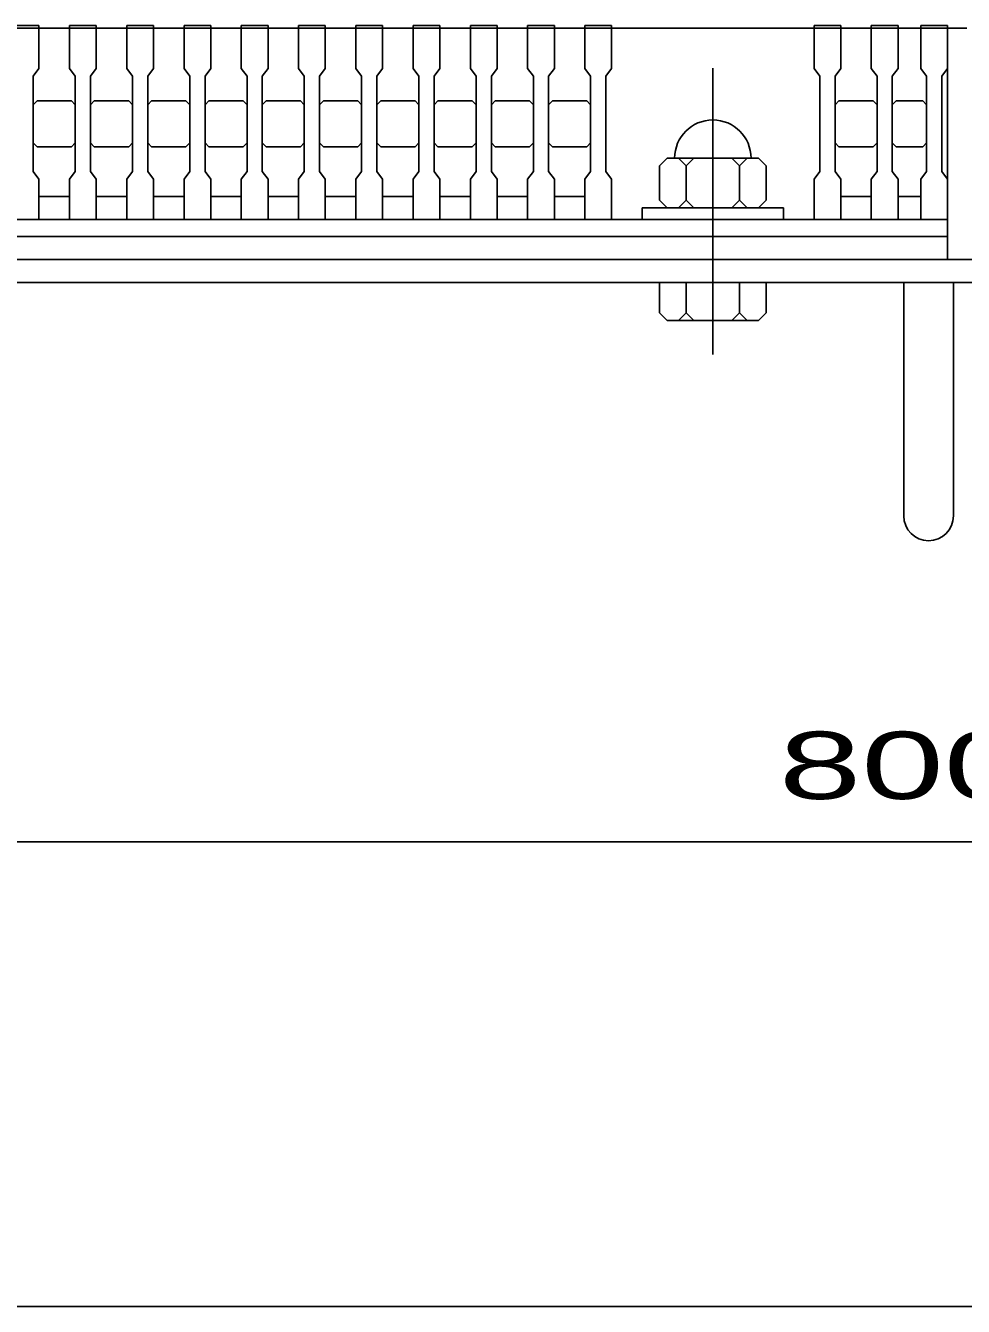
# Model space of a CAD drawing. Units: millimetres, scale not verified. Extents: x -1456 to 1385, y -1026 to 843.
# Drawn here: x -916.5 to -670.9, y -917.2 to -582 of the extents above; entities that cross this region are included whole.
import ezdxf
from ezdxf.enums import TextEntityAlignment as Align

# ---------------------------------------------------------------- set-up
doc = ezdxf.new("R2010")
doc.units = ezdxf.units.MM
doc.header["$LTSCALE"] = 8
doc.linetypes.add('CHAIN', pattern=[18.5, 12, -1.5, 3.5, -1.5])
for name, color, linetype, lineweight in [('0_2', 150, 'Continuous', 25), ('16', 3, 'Continuous', 25), ('19', 6, 'Continuous', 25), ('22', 4, 'Continuous', 25)]:
    doc.layers.add(name, color=color, linetype=linetype, lineweight=lineweight)
doc.styles.add('ベクトル', font='')
doc.styles.get('ベクトル').set_extended_font_data('ベクトル')

msp = doc.modelspace()

# ---------------------------------------------------------------- linework, layer by layer
at = {"layer": '0_2'}
msp.add_line((1384.8, -917.2), (-1383.2, -917.2), dxfattribs=at)
at = {"layer": '16'}
for p, q in [((-1130, -582.7), (-675, -582.7)), ((-920, -582), (-913, -582)), ((-913, -582.7), (-920, -582.7)), ((-913, -582), (-913, -582.7)), ((-913, -593.2), (-913, -582.7)), ((-905, -582.7), (-905, -582)), ((-905, -582), (-898, -582)), ((-905, -582.7), (-905, -593.2)), ((-898, -582.7), (-905, -582.7)), ((-898, -582), (-898, -582.7)), ((-898, -593.2), (-898, -582.7)), ((-890, -582.7), (-890, -582)), ((-890, -582), (-883, -582)), ((-890, -582.7), (-890, -593.2)), ((-883, -582.7), (-890, -582.7)), ((-883, -582), (-883, -582.7)), ((-883, -593.2), (-883, -582.7)), ((-875, -582.7), (-875, -582)), ((-875, -582), (-868, -582)), ((-875, -582.7), (-875, -593.2)), ((-868, -582.7), (-875, -582.7)), ((-868, -582), (-868, -582.7)), ((-868, -593.2), (-868, -582.7)), ((-860, -582.7), (-860, -582)), ((-860, -582), (-853, -582)), ((-860, -582.7), (-860, -593.2)), ((-853, -582.7), (-860, -582.7)), ((-853, -582), (-853, -582.7)), ((-853, -593.2), (-853, -582.7)), ((-845, -582.7), (-845, -582)), ((-845, -582), (-838, -582)), ((-845, -582.7), (-845, -593.2)), ((-838, -582.7), (-845, -582.7)), ((-838, -582), (-838, -582.7)), ((-838, -593.2), (-838, -582.7)), ((-830, -582.7), (-830, -582)), ((-830, -582), (-823, -582)), ((-830, -582.7), (-830, -593.2)), ((-823, -582.7), (-830, -582.7)), ((-823, -582), (-823, -582.7)), ((-823, -593.2), (-823, -582.7)), ((-815, -582.7), (-815, -582)), ((-815, -582), (-808, -582)), ((-815, -582.7), (-815, -593.2)), ((-808, -582.7), (-815, -582.7)), ((-808, -582), (-808, -582.7)), ((-808, -593.2), (-808, -582.7)), ((-800, -582.7), (-800, -582)), ((-800, -582), (-793, -582)), ((-800, -582.7), (-800, -593.2)), ((-793, -582.7), (-800, -582.7)), ((-793, -582), (-793, -582.7)), ((-793, -593.2), (-793, -582.7)), ((-785, -582.7), (-785, -582)), ((-785, -582), (-778, -582)), ((-785, -582.7), (-785, -593.2)), ((-778, -582.7), (-785, -582.7)), ((-778, -582), (-778, -582.7)), ((-778, -593.2), (-778, -582.7)), ((-770, -582.7), (-770, -582)), ((-770, -582), (-763, -582)), ((-770, -582.7), (-770, -593.2)), ((-763, -582.7), (-770, -582.7)), ((-763, -582), (-763, -582.7)), ((-763, -593.2), (-763, -582.7)), ((-763, -582.7), (-710, -582.7)), ((-710, -582.7), (-710, -582)), ((-710, -582), (-703, -582)), ((-710, -582.7), (-710, -593.2)), ((-703, -582.7), (-710, -582.7)), ((-703, -582), (-703, -582.7)), ((-703, -593.2), (-703, -582.7)), ((-695, -582.7), (-695, -582)), ((-695, -582), (-688, -582)), ((-695, -582.7), (-695, -593.2)), ((-688, -582.7), (-695, -582.7)), ((-688, -582), (-688, -582.7)), ((-688, -593.2), (-688, -582.7)), ((-682, -582.7), (-682, -582)), ((-682, -582), (-675, -582)), ((-682, -582.7), (-682, -593.2)), ((-675, -582.7), (-682, -582.7)), ((-675, -582), (-675, -582.7)), ((-675, -593.2), (-675, -582.7)), ((-675, -626.7), (-675, -582.7)), ((-914.5, -595.2), (-913, -593.2)), ((-905, -593.2), (-903.5, -595.2)), ((-899.5, -595.2), (-898, -593.2)), ((-890, -593.2), (-888.5, -595.2)), ((-884.5, -595.2), (-883, -593.2)), ((-875, -593.2), (-873.5, -595.2)), ((-869.5, -595.2), (-868, -593.2)), ((-860, -593.2), (-858.5, -595.2)), ((-854.5, -595.2), (-853, -593.2)), ((-845, -593.2), (-843.5, -595.2)), ((-839.5, -595.2), (-838, -593.2)), ((-830, -593.2), (-828.5, -595.2)), ((-824.5, -595.2), (-823, -593.2)), ((-815, -593.2), (-813.5, -595.2)), ((-809.5, -595.2), (-808, -593.2)), ((-800, -593.2), (-798.5, -595.2)), ((-794.5, -595.2), (-793, -593.2)), ((-785, -593.2), (-783.5, -595.2)), ((-779.5, -595.2), (-778, -593.2)), ((-770, -593.2), (-768.5, -595.2)), ((-764.5, -595.2), (-763, -593.2)), ((-710, -593.2), (-708.5, -595.2)), ((-704.5, -595.2), (-703, -593.2)), ((-695, -593.2), (-693.5, -595.2)), ((-689.5, -595.2), (-688, -593.2)), ((-682, -593.2), (-680.5, -595.2)), ((-676.5, -595.2), (-675, -593.2)), ((-914.5, -620.2), (-914.5, -595.2)), ((-903.5, -595.2), (-903.5, -620.2)), ((-899.5, -620.2), (-899.5, -595.2)), ((-888.5, -595.2), (-888.5, -620.2)), ((-884.5, -620.2), (-884.5, -595.2)), ((-873.5, -595.2), (-873.5, -620.2)), ((-869.5, -620.2), (-869.5, -595.2)), ((-858.5, -595.2), (-858.5, -620.2)), ((-854.5, -620.2), (-854.5, -595.2)), ((-843.5, -595.2), (-843.5, -620.2)), ((-839.5, -620.2), (-839.5, -595.2)), ((-828.5, -595.2), (-828.5, -620.2)), ((-824.5, -620.2), (-824.5, -595.2)), ((-813.5, -595.2), (-813.5, -620.2)), ((-809.5, -620.2), (-809.5, -595.2)), ((-798.5, -595.2), (-798.5, -620.2)), ((-794.5, -620.2), (-794.5, -595.2)), ((-783.5, -595.2), (-783.5, -620.2)), ((-779.5, -620.2), (-779.5, -595.2)), ((-768.5, -595.2), (-768.5, -620.2)), ((-764.5, -620.2), (-764.5, -595.2)), ((-708.5, -595.2), (-708.5, -620.2)), ((-704.5, -620.2), (-704.5, -595.2)), ((-693.5, -595.2), (-693.5, -620.2)), ((-689.5, -620.2), (-689.5, -595.2)), ((-680.5, -595.2), (-680.5, -620.2)), ((-676.5, -620.2), (-676.5, -595.2)), ((-914.5, -602.7), (-913.5, -601.7)), ((-913.5, -601.7), (-904.5, -601.7)), ((-904.5, -601.7), (-903.5, -602.7)), ((-899.5, -602.7), (-898.5, -601.7)), ((-898.5, -601.7), (-889.5, -601.7)), ((-889.5, -601.7), (-888.5, -602.7)), ((-884.5, -602.7), (-883.5, -601.7)), ((-883.5, -601.7), (-874.5, -601.7)), ((-874.5, -601.7), (-873.5, -602.7)), ((-869.5, -602.7), (-868.5, -601.7)), ((-868.5, -601.7), (-859.5, -601.7)), ((-859.5, -601.7), (-858.5, -602.7)), ((-854.5, -602.7), (-853.5, -601.7)), ((-853.5, -601.7), (-844.5, -601.7)), ((-844.5, -601.7), (-843.5, -602.7)), ((-839.5, -602.7), (-838.5, -601.7)), ((-838.5, -601.7), (-829.5, -601.7)), ((-829.5, -601.7), (-828.5, -602.7)), ((-824.5, -602.7), (-823.5, -601.7)), ((-823.5, -601.7), (-814.5, -601.7)), ((-814.5, -601.7), (-813.5, -602.7)), ((-809.5, -602.7), (-808.5, -601.7)), ((-808.5, -601.7), (-799.5, -601.7)), ((-799.5, -601.7), (-798.5, -602.7)), ((-794.5, -602.7), (-793.5, -601.7)), ((-793.5, -601.7), (-784.5, -601.7)), ((-784.5, -601.7), (-783.5, -602.7)), ((-779.5, -602.7), (-778.5, -601.7)), ((-778.5, -601.7), (-769.5, -601.7)), ((-769.5, -601.7), (-768.5, -602.7)), ((-704.5, -602.7), (-703.5, -601.7)), ((-703.5, -601.7), (-694.5, -601.7)), ((-694.5, -601.7), (-693.5, -602.7)), ((-689.5, -602.7), (-688.5, -601.7)), ((-688.5, -601.7), (-681.5, -601.7)), ((-681.5, -601.7), (-680.5, -602.7)), ((-913.5, -613.7), (-914.5, -612.7)), ((-903.5, -612.7), (-904.5, -613.7)), ((-898.5, -613.7), (-899.5, -612.7)), ((-888.5, -612.7), (-889.5, -613.7)), ((-883.5, -613.7), (-884.5, -612.7)), ((-873.5, -612.7), (-874.5, -613.7)), ((-868.5, -613.7), (-869.5, -612.7)), ((-858.5, -612.7), (-859.5, -613.7)), ((-853.5, -613.7), (-854.5, -612.7)), ((-843.5, -612.7), (-844.5, -613.7)), ((-838.5, -613.7), (-839.5, -612.7)), ((-828.5, -612.7), (-829.5, -613.7)), ((-823.5, -613.7), (-824.5, -612.7)), ((-813.5, -612.7), (-814.5, -613.7)), ((-808.5, -613.7), (-809.5, -612.7)), ((-798.5, -612.7), (-799.5, -613.7)), ((-793.5, -613.7), (-794.5, -612.7)), ((-783.5, -612.7), (-784.5, -613.7)), ((-778.5, -613.7), (-779.5, -612.7)), ((-768.5, -612.7), (-769.5, -613.7)), ((-703.5, -613.7), (-704.5, -612.7)), ((-693.5, -612.7), (-694.5, -613.7)), ((-688.5, -613.7), (-689.5, -612.7)), ((-680.5, -612.7), (-681.5, -613.7)), ((-904.5, -613.7), (-913.5, -613.7)), ((-889.5, -613.7), (-898.5, -613.7)), ((-874.5, -613.7), (-883.5, -613.7)), ((-859.5, -613.7), (-868.5, -613.7)), ((-844.5, -613.7), (-853.5, -613.7)), ((-829.5, -613.7), (-838.5, -613.7)), ((-814.5, -613.7), (-823.5, -613.7)), ((-799.5, -613.7), (-808.5, -613.7)), ((-784.5, -613.7), (-793.5, -613.7)), ((-769.5, -613.7), (-778.5, -613.7)), ((-748.5, -616.7), (-750.5, -618.7)), ((-724.5, -616.7), (-748.5, -616.7)), ((-743.5, -618.7), (-745.5, -616.7)), ((-741.5, -616.7), (-743.5, -618.7)), ((-729.5, -618.7), (-731.5, -616.7)), ((-727.5, -616.7), (-729.5, -618.7)), ((-722.5, -618.7), (-724.5, -616.7)), ((-694.5, -613.7), (-703.5, -613.7)), ((-681.5, -613.7), (-688.5, -613.7)), ((-750.5, -618.7), (-750.5, -627.7)), ((-743.5, -627.7), (-743.5, -618.7)), ((-729.5, -627.7), (-729.5, -618.7)), ((-722.5, -627.7), (-722.5, -618.7)), ((-913, -622.2), (-914.5, -620.2)), ((-913, -632.7), (-913, -622.2)), ((-903.5, -620.2), (-905, -622.2)), ((-905, -622.2), (-905, -632.7)), ((-898, -622.2), (-899.5, -620.2)), ((-898, -632.7), (-898, -622.2)), ((-888.5, -620.2), (-890, -622.2)), ((-890, -622.2), (-890, -632.7)), ((-883, -622.2), (-884.5, -620.2)), ((-883, -632.7), (-883, -622.2)), ((-873.5, -620.2), (-875, -622.2)), ((-875, -622.2), (-875, -632.7)), ((-868, -622.2), (-869.5, -620.2)), ((-868, -632.7), (-868, -622.2)), ((-858.5, -620.2), (-860, -622.2)), ((-860, -622.2), (-860, -632.7)), ((-853, -622.2), (-854.5, -620.2)), ((-853, -632.7), (-853, -622.2)), ((-843.5, -620.2), (-845, -622.2)), ((-845, -622.2), (-845, -632.7)), ((-838, -622.2), (-839.5, -620.2)), ((-838, -632.7), (-838, -622.2)), ((-828.5, -620.2), (-830, -622.2)), ((-830, -622.2), (-830, -632.7)), ((-823, -622.2), (-824.5, -620.2)), ((-823, -632.7), (-823, -622.2)), ((-813.5, -620.2), (-815, -622.2)), ((-815, -622.2), (-815, -632.7)), ((-808, -622.2), (-809.5, -620.2)), ((-808, -632.7), (-808, -622.2)), ((-798.5, -620.2), (-800, -622.2)), ((-800, -622.2), (-800, -632.7)), ((-793, -622.2), (-794.5, -620.2)), ((-793, -632.7), (-793, -622.2)), ((-783.5, -620.2), (-785, -622.2)), ((-785, -622.2), (-785, -632.7)), ((-778, -622.2), (-779.5, -620.2)), ((-778, -632.7), (-778, -622.2)), ((-768.5, -620.2), (-770, -622.2)), ((-770, -622.2), (-770, -632.7)), ((-763, -622.2), (-764.5, -620.2)), ((-763, -632.7), (-763, -622.2)), ((-708.5, -620.2), (-710, -622.2)), ((-710, -622.2), (-710, -632.7)), ((-703, -622.2), (-704.5, -620.2)), ((-703, -632.7), (-703, -622.2)), ((-693.5, -620.2), (-695, -622.2)), ((-695, -622.2), (-695, -632.7)), ((-688, -622.2), (-689.5, -620.2)), ((-688, -632.7), (-688, -622.2)), ((-680.5, -620.2), (-682, -622.2)), ((-682, -622.2), (-682, -632.7)), ((-675, -622.2), (-676.5, -620.2)), ((-675, -632.7), (-675, -622.2)), ((-913, -626.7), (-905, -626.7)), ((-898, -626.7), (-890, -626.7)), ((-883, -626.7), (-875, -626.7)), ((-868, -626.7), (-860, -626.7)), ((-853, -626.7), (-845, -626.7)), ((-838, -626.7), (-830, -626.7)), ((-823, -626.7), (-815, -626.7)), ((-808, -626.7), (-800, -626.7)), ((-793, -626.7), (-785, -626.7)), ((-778, -626.7), (-770, -626.7)), ((-703, -626.7), (-695, -626.7)), ((-688, -626.7), (-682, -626.7)), ((-755, -632.7), (-755, -629.7)), ((-755, -629.7), (-718, -629.7)), ((-750.5, -627.7), (-748.5, -629.7)), ((-745.5, -629.7), (-743.5, -627.7)), ((-743.5, -627.7), (-741.5, -629.7)), ((-731.5, -629.7), (-729.5, -627.7)), ((-729.5, -627.7), (-727.5, -629.7)), ((-724.5, -629.7), (-722.5, -627.7)), ((-718, -629.7), (-718, -632.7)), ((-1130, -632.7), (-675, -632.7)), ((-920, -632.7), (-913, -632.7)), ((-905, -632.7), (-898, -632.7)), ((-890, -632.7), (-883, -632.7)), ((-875, -632.7), (-868, -632.7)), ((-860, -632.7), (-853, -632.7)), ((-845, -632.7), (-838, -632.7)), ((-830, -632.7), (-823, -632.7)), ((-815, -632.7), (-808, -632.7)), ((-800, -632.7), (-793, -632.7)), ((-785, -632.7), (-778, -632.7)), ((-770, -632.7), (-763, -632.7)), ((-710, -632.7), (-763, -632.7)), ((-718, -632.7), (-755, -632.7)), ((-710, -632.7), (-703, -632.7)), ((-695, -632.7), (-688, -632.7)), ((-682, -632.7), (-675, -632.7)), ((-675, -632.7), (-675, -637.2)), ((-675, -637.2), (-1130, -637.2)), ((-675, -643.2), (-675, -637.2)), ((-1130, -643.2), (-675, -643.2))]:
    msp.add_line(p, q, dxfattribs=at)
at = {"layer": '16', "linetype": 'CHAIN'}
msp.add_line((-736.5, -593.1), (-736.5, -668.1), dxfattribs=at)
at = {"layer": '16'}
msp.add_arc((-736.5, -616.7), 10, 0, 180, dxfattribs=at)
at = {"layer": '19'}
for p, q in [((-675, -582.7), (-670, -582.7)), ((-226, -643.2), (-1134, -643.2)), ((-1140, -649.2), (-220, -649.2)), ((-750.5, -657.2), (-750.5, -649.2)), ((-750.5, -649.2), (-722.5, -649.2)), ((-743.5, -657.2), (-743.5, -649.2)), ((-729.5, -657.2), (-729.5, -649.2)), ((-722.5, -657.2), (-722.5, -649.2)), ((-686.5, -710.31), (-686.5, -649.2)), ((-673.5, -710.31), (-673.5, -649.2)), ((-748.5, -659.2), (-750.5, -657.2)), ((-748.5, -659.2), (-724.5, -659.2)), ((-745.5, -659.2), (-743.5, -657.2)), ((-741.5, -659.2), (-743.5, -657.2)), ((-731.5, -659.2), (-729.5, -657.2)), ((-727.5, -659.2), (-729.5, -657.2)), ((-722.5, -657.2), (-724.5, -659.2))]:
    msp.add_line(p, q, dxfattribs=at)
msp.add_arc((-680, -710.31), 6.5, 180, 0, dxfattribs=at)
at = {"layer": '22'}
msp.add_line((-1080, -795.6), (-280, -795.6), dxfattribs=at)

# ---------------------------------------------------------------- texts
at = {"layer": '22', "color": 2, "style": 'ベクトル', "width": 1.65}
msp.add_text(' 800 ', height=17.6, dxfattribs=at).set_placement((-730, -775.6), align=Align.MIDDLE_LEFT)

doc.saveas('drawing.dxf')
